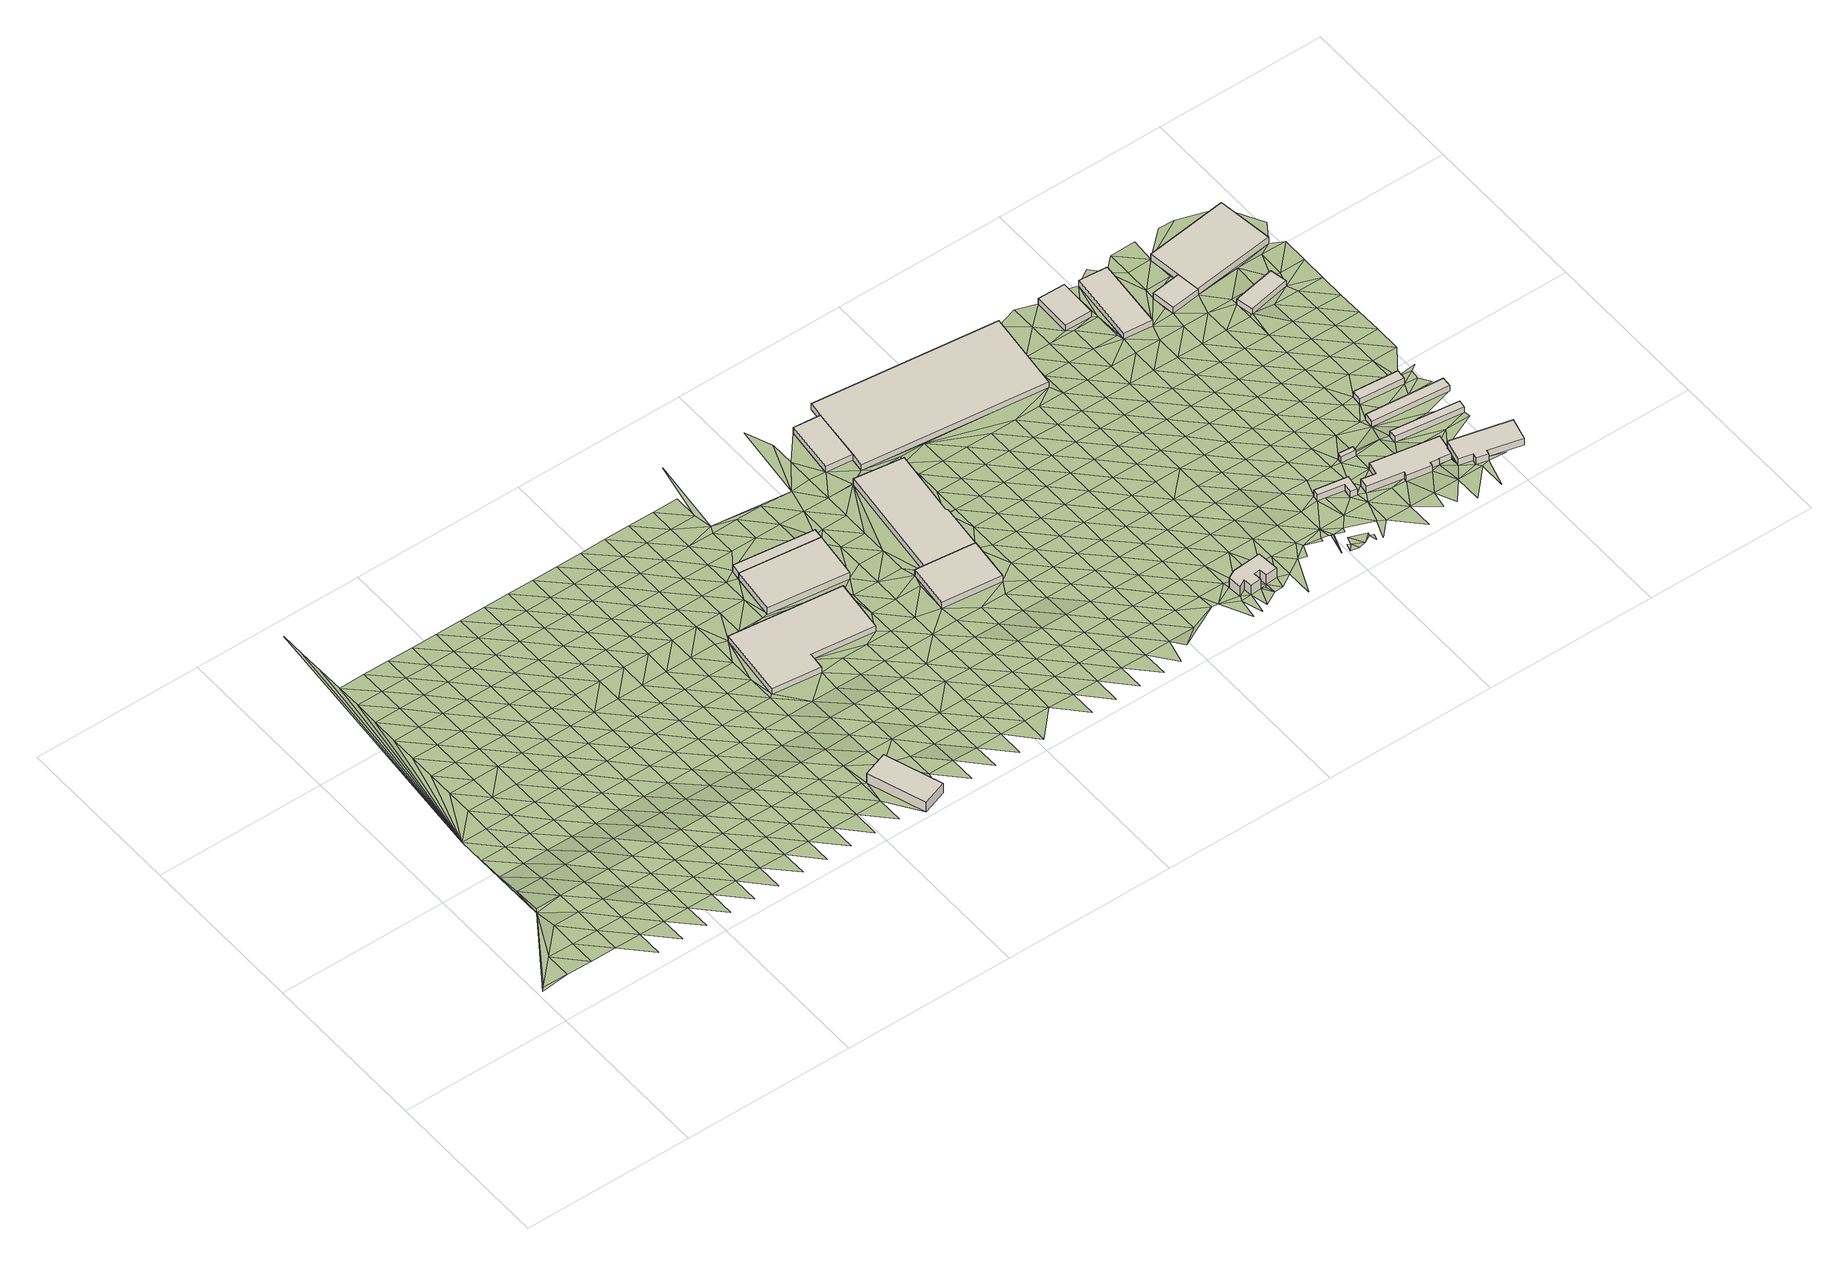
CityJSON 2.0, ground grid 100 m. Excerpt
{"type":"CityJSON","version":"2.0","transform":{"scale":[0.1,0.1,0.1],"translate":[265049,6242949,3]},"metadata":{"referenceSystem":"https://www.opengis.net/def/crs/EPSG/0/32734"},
"CityObjects":{
"building1":{"type":"Building","attributes":{"address":"Salt River Hall","building":"hall","building:levels":2,"amenity":"townhall","building_height":6.9,"roof_height":13.59,"ground_height":6.69,"plus_code":"4FRW3FC6+X79"},"geometry":[{"type":"Solid","lod":"1","boundaries":[[[[0,1,2,3]],[[1,4,5,2]],[[4,6,7,5]],[[6,0,3,7]],[[3,2,5,7]],[[6,4,1,0]]]]}]},
"building2":{"type":"Building","attributes":{"building":"yes","building:levels":1,"building_height":4.1,"roof_height":8.52,"ground_height":4.42,"plus_code":"4FRW3FF6+9C6"},"geometry":[{"type":"Solid","lod":"1","boundaries":[[[[8,9,10,11]],[[9,12,13,10]],[[12,14,15,13]],[[14,16,17,15]],[[16,18,19,17]],[[18,8,11,19]],[[11,10,13,15,17,19]],[[18,16,14,12,9,8]]]]}]},
"building3":{"type":"Building","attributes":{"building":"yes","building:levels":1,"building_height":4.1,"roof_height":8.5,"ground_height":4.4,"plus_code":"4FRW3FF6+FFX"},"geometry":[{"type":"Solid","lod":"1","boundaries":[[[[20,21,22,23]],[[21,24,25,22]],[[24,26,27,25]],[[26,20,23,27]],[[23,22,25,27]],[[26,24,21,20]]]]}]},
"building4":{"type":"Building","attributes":{"building":"yes","building:levels":1,"building_height":4.1,"roof_height":8.5,"ground_height":4.4,"plus_code":"4FRW3FF6+HG2"},"geometry":[{"type":"Solid","lod":"1","boundaries":[[[[21,20,23,22]],[[20,28,29,23]],[[28,30,31,29]],[[30,21,22,31]],[[22,23,29,31]],[[30,28,20,21]]]]}]},
"building5":{"type":"Building","attributes":{"building":"yes","building:levels":1,"building_height":4.1,"roof_height":8.64,"ground_height":4.54,"plus_code":"4FRW3FF6+8Q3"},"geometry":[{"type":"Solid","lod":"1","boundaries":[[[[32,33,34,35]],[[33,36,37,34]],[[36,38,39,37]],[[38,40,41,39]],[[40,32,35,41]],[[35,34,37,39,41]],[[40,38,36,33,32]]]]}]},
"building6":{"type":"Building","attributes":{"building":"yes","building:levels":1,"building_height":4.1,"roof_height":8.51,"ground_height":4.41,"plus_code":"4FRW3FF6+GR7"},"geometry":[{"type":"Solid","lod":"1","boundaries":[[[[42,43,44,45]],[[43,46,47,44]],[[46,48,49,47]],[[48,50,51,49]],[[50,52,53,51]],[[52,42,45,53]],[[45,44,47,49,51,53]],[[52,50,48,46,43,42]]]]}]},
"building7":{"type":"Building","attributes":{"building":"yes","building:levels":1,"building_height":4.1,"roof_height":8.09,"ground_height":3.99,"plus_code":"4FRW3FF6+PQ8"},"geometry":[{"type":"Solid","lod":"1","boundaries":[[[[54,55,56,57]],[[55,58,59,56]],[[58,60,61,59]],[[60,62,63,61]],[[62,54,57,63]],[[57,56,59,61,63]],[[62,60,58,55,54]]]]}]},
"building8":{"type":"Building","attributes":{"address":"70 Foundry Road Salt River Cape Town","building":"industrial","building:levels":2,"building_height":6.9,"roof_height":11.15,"ground_height":4.25,"plus_code":"4FRW3FC7+X7C"},"geometry":[{"type":"Solid","lod":"1","boundaries":[[[[64,65,66,67]],[[65,68,69,66]],[[68,70,71,69]],[[70,72,73,71]],[[72,74,75,73]],[[74,76,77,75]],[[76,78,79,77]],[[78,80,81,79]],[[80,82,83,81]],[[82,84,85,83]],[[84,64,67,85]],[[67,66,69,71,73,75,77,79,81,83,85]],[[84,82,80,78,76,74,72,70,68,65,64]]]]}]},
"building9":{"type":"Building","attributes":{"building":"yes","building:levels":1,"building_height":4.1,"roof_height":8.2,"ground_height":4.1,"plus_code":"4FRW3FF7+M3R"},"geometry":[{"type":"Solid","lod":"1","boundaries":[[[[86,87,88,89]],[[87,90,91,88]],[[90,92,93,91]],[[92,94,95,93]],[[94,96,97,95]],[[96,86,89,97]],[[89,88,91,93,95,97]],[[96,94,92,90,87,86]]]]}]},
"building10":{"type":"Building","attributes":{"building":"transportation","building:levels":1,"building_height":4.1,"roof_height":8.69,"ground_height":4.59,"plus_code":"4FRW3FF7+2HV"},"geometry":[{"type":"Solid","lod":"1","boundaries":[[[[98,99,100,101]],[[99,102,103,100]],[[102,104,105,103]],[[104,106,107,105]],[[106,108,109,107]],[[108,98,101,109]],[[101,100,103,105,107,109]],[[108,106,104,102,99,98]]]]}]},
"building11":{"type":"Building","attributes":{"building":"industrial","building:levels":1,"building_height":4.1,"roof_height":8.17,"ground_height":4.07,"plus_code":"4FRW3FF7+MCX"},"geometry":[{"type":"Solid","lod":"1","boundaries":[[[[110,111,112,113]],[[111,114,115,112]],[[114,116,117,115]],[[116,110,113,117]],[[113,112,115,117]],[[116,114,111,110]]]]}]},
"building12":{"type":"Building","attributes":{"building":"transportation","building:levels":1,"amenity":"shelter","building_height":4.1,"roof_height":8.71,"ground_height":4.61,"plus_code":"4FRW3FF7+4J5"},"geometry":[{"type":"Solid","lod":"1","boundaries":[[[[118,119,120,121]],[[119,122,123,120]],[[122,124,125,123]],[[124,118,121,125]],[[121,120,123,125]],[[124,122,119,118]]]]}]},
"building13":{"type":"Building","attributes":{"building":"train_station","building:levels":1,"building_height":4.1,"roof_height":9.08,"ground_height":4.98,"plus_code":"4FRW3FF7+2P7"},"geometry":[{"type":"Solid","lod":"1","boundaries":[[[[126,127,128,129]],[[127,130,131,128]],[[130,132,133,131]],[[132,134,135,133]],[[134,136,137,135]],[[136,138,139,137]],[[138,140,141,139]],[[140,142,143,141]],[[142,144,145,143]],[[144,146,147,145]],[[146,148,149,147]],[[148,150,151,149]],[[150,152,153,151]],[[152,126,129,153]],[[129,128,131,133,135,137,139,141,143,145,147,149,151,153]],[[152,150,148,146,144,142,140,138,136,134,132,130,127,126]]]]}]},
"building14":{"type":"Building","attributes":{"building":"industrial","building:levels":1,"building_height":4.1,"roof_height":8.09,"ground_height":3.99,"plus_code":"4FRW3FF7+MG4"},"geometry":[{"type":"Solid","lod":"1","boundaries":[[[[154,155,156,157]],[[155,158,159,156]],[[158,160,161,159]],[[160,154,157,161]],[[157,156,159,161]],[[160,158,155,154]]]]}]},
"building15":{"type":"Building","attributes":{"building":"industrial","building:levels":1,"building_height":4.1,"roof_height":8.02,"ground_height":3.92,"plus_code":"4FRW3FF7+JJ5"},"geometry":[{"type":"Solid","lod":"1","boundaries":[[[[162,163,164,165]],[[163,166,167,164]],[[166,168,169,167]],[[168,170,171,169]],[[170,162,165,171]],[[165,164,167,169,171]],[[170,168,166,163,162]]]]}]},
"building16":{"type":"Building","attributes":{"building":"transportation","building:levels":1,"amenity":"shelter","building_height":4.1,"roof_height":8.37,"ground_height":4.27,"plus_code":"4FRW3FF7+3RG"},"geometry":[{"type":"Solid","lod":"1","boundaries":[[[[172,173,174,175]],[[173,176,177,174]],[[176,178,179,177]],[[178,172,175,179]],[[175,174,177,179]],[[178,176,173,172]]]]}]},
"building17":{"type":"Building","attributes":{"building":"transportation","building:levels":1,"amenity":"shelter","building_height":4.1,"roof_height":7.97,"ground_height":3.87,"plus_code":"4FRW3FF7+5RV"},"geometry":[{"type":"Solid","lod":"1","boundaries":[[[[180,181,182,183]],[[181,184,185,182]],[[184,186,187,185]],[[186,180,183,187]],[[183,182,185,187]],[[186,184,181,180]]]]}]},
"building18":{"type":"Building","attributes":{"building":"transportation","building:levels":1,"amenity":"shelter","building_height":4.1,"roof_height":8.06,"ground_height":3.96,"plus_code":"4FRW3FF7+4RP"},"geometry":[{"type":"Solid","lod":"1","boundaries":[[[[188,189,190,191]],[[189,192,193,190]],[[192,194,195,193]],[[194,188,191,195]],[[191,190,193,195]],[[194,192,189,188]]]]}]},
"building19":{"type":"Building","attributes":{"address":"Salt River Station","building":"train_station","building:levels":1,"building_height":4.1,"roof_height":8.89,"ground_height":4.79,"plus_code":"4FRW3FC7+XVH"},"geometry":[{"type":"Solid","lod":"1","boundaries":[[[[196,197,198,199]],[[197,200,201,198]],[[200,202,203,201]],[[202,204,205,203]],[[204,206,207,205]],[[206,208,209,207]],[[208,210,211,209]],[[210,196,199,211]],[[199,198,201,203,205,207,209,211]],[[210,208,206,204,202,200,197,196]]]]}]},
"building20":{"type":"Building","attributes":{"building":"industrial","building:levels":1,"building_height":4.1,"roof_height":7.24,"ground_height":3.14,"plus_code":"4FRW3FF7+GQ5"},"geometry":[{"type":"Solid","lod":"1","boundaries":[[[[212,213,214,215]],[[213,216,217,214]],[[216,218,219,217]],[[218,212,215,219]],[[215,214,217,219]],[[218,216,213,212]]]]}]},
"building21":{"type":"Building","attributes":{"building":"industrial","building:levels":1,"building_height":4.1,"roof_height":8.02,"ground_height":3.92,"plus_code":"4FRW3FF7+MQ8"},"geometry":[{"type":"Solid","lod":"1","boundaries":[[[[220,221,165,164]],[[221,222,223,165]],[[222,224,225,223]],[[224,226,227,225]],[[226,220,164,227]],[[164,165,223,225,227]],[[226,224,222,221,220]]]]}]},
"terrain1":{"type":"TINRelief","geometry":[{"type":"CompositeSurface","lod":"1","boundaries":[[[228,229,230]],[[230,229,231]],[[232,228,230]],[[232,230,231]],[[233,231,229]],[[231,233,234]],[[231,234,235]],[[231,235,232]],[[234,233,236]],[[234,237,235]],[[237,234,236]],[[232,238,239]],[[240,232,235]],[[241,232,239]],[[240,235,237]],[[242,238,232]],[[242,239,238]],[[243,232,241]],[[240,242,232]],[[237,236,244]],[[245,232,243]],[[244,236,246]],[[241,239,247]],[[237,248,240]],[[242,247,239]],[[248,237,244]],[[249,243,241]],[[242,240,250]],[[247,249,241]],[[250,240,248]],[[251,245,243]],[[247,242,252]],[[249,251,243]],[[248,244,253]],[[252,242,250]],[[254,253,244]],[[247,255,249]],[[251,256,245]],[[250,248,257]],[[255,247,252]],[[256,258,245]],[[253,257,248]],[[251,249,259]],[[250,260,252]],[[258,261,245]],[[259,249,255]],[[257,260,250]],[[256,251,262]],[[261,263,245]],[[255,252,264]],[[262,251,259]],[[257,253,265]],[[263,266,245]],[[260,264,252]],[[256,267,258]],[[265,253,268]],[[259,255,269]],[[267,256,262]],[[266,270,245]],[[260,257,271]],[[264,269,255]],[[261,258,272]],[[270,273,245]],[[271,257,265]],[[259,274,262]],[[272,258,267]],[[260,275,264]],[[276,245,273]],[[269,274,259]],[[263,261,277]],[[275,260,271]],[[267,262,278]],[[279,245,276]],[[277,261,272]],[[269,264,280]],[[274,278,262]],[[263,281,266]],[[271,265,282]],[[245,279,283]],[[280,264,275]],[[272,267,284]],[[263,277,281]],[[282,265,285]],[[274,269,286]],[[287,245,283]],[[278,284,267]],[[270,266,288]],[[271,289,275]],[[286,269,280]],[[287,290,245]],[[281,288,266]],[[289,271,282]],[[274,291,278]],[[277,272,292]],[[284,293,272]],[[273,270,294]],[[280,275,295]],[[291,274,286]],[[281,277,292]],[[288,294,270]],[[272,293,292]],[[295,275,289]],[[284,278,296]],[[297,276,273]],[[286,280,298]],[[296,278,291]],[[281,299,288]],[[289,282,300]],[[298,280,295]],[[297,273,294]],[[293,284,301]],[[300,282,302]],[[299,281,292]],[[279,276,303]],[[286,304,291]],[[301,284,296]],[[294,288,305]],[[295,289,306]],[[276,297,303]],[[286,298,304]],[[293,307,292]],[[305,288,299]],[[306,289,300]],[[296,291,308]],[[307,293,301]],[[297,294,309]],[[295,310,298]],[[311,279,303]],[[304,308,291]],[[299,292,312]],[[309,294,305]],[[310,295,306]],[[301,296,313]],[[312,292,307]],[[297,314,303]],[[304,298,315]],[[308,313,296]],[[305,299,316]],[[317,306,300]],[[315,298,310]],[[314,297,309]],[[318,307,301]],[[316,299,312]],[[317,300,319]],[[311,303,320]],[[304,321,308]],[[318,301,313]],[[305,322,309]],[[323,310,306]],[[320,303,314]],[[315,321,304]],[[312,307,324]],[[322,305,316]],[[323,306,317]],[[313,308,325]],[[307,318,324]],[[315,310,326]],[[314,309,327]],[[328,311,320]],[[308,321,325]],[[316,312,329]],[[327,309,322]],[[326,310,323]],[[318,313,330]],[[329,312,324]],[[321,315,331]],[[320,314,332]],[[330,313,325]],[[322,316,333]],[[317,334,323]],[[331,315,326]],[[332,314,327]],[[318,335,324]],[[316,329,333]],[[336,334,317]],[[320,337,328]],[[338,325,321]],[[335,318,330]],[[322,339,327]],[[326,323,340]],[[337,320,332]],[[338,321,331]],[[324,341,329]],[[339,322,333]],[[334,340,323]],[[342,330,325]],[[341,324,335]],[[343,332,327]],[[331,326,344]],[[345,328,337]],[[342,325,338]],[[333,329,346]],[[327,339,343]],[[340,344,326]],[[335,330,347]],[[346,329,341]],[[348,337,332]],[[331,349,338]],[[347,330,342]],[[339,333,350]],[[340,334,351]],[[344,349,331]],[[343,348,332]],[[352,341,335]],[[350,333,346]],[[353,351,334]],[[345,337,354]],[[342,338,355]],[[352,335,347]],[[356,343,339]],[[357,344,340]],[[348,354,337]],[[349,355,338]],[[358,346,341]],[[356,339,350]],[[351,357,340]],[[347,342,359]],[[358,341,352]],[[360,348,343]],[[361,349,344]],[[354,362,345]],[[355,359,342]],[[350,346,363]],[[356,360,343]],[[357,361,344]],[[347,364,352]],[[363,346,358]],[[365,354,348]],[[355,349,366]],[[359,364,347]],[[367,356,350]],[[357,351,368]],[[361,366,349]],[[360,365,348]],[[358,352,369]],[[363,367,350]],[[368,351,370]],[[354,371,362]],[[372,359,355]],[[364,369,352]],[[373,360,356]],[[374,361,357]],[[365,371,354]],[[366,372,355]],[[363,358,375]],[[373,356,367]],[[374,357,368]],[[376,364,359]],[[369,375,358]],[[365,360,377]],[[366,361,378]],[[371,379,362]],[[372,376,359]],[[377,360,373]],[[374,378,361]],[[369,364,380]],[[367,363,381]],[[375,382,363]],[[383,371,365]],[[372,366,384]],[[376,380,364]],[[373,367,381]],[[385,374,368]],[[381,363,382]],[[378,384,366]],[[383,365,377]],[[386,375,369]],[[368,387,385]],[[388,379,371]],[[389,376,372]],[[380,386,369]],[[373,390,377]],[[378,374,391]],[[388,371,383]],[[384,389,372]],[[392,382,375]],[[390,373,381]],[[385,391,374]],[[393,380,376]],[[386,392,375]],[[383,377,394]],[[395,384,378]],[[396,379,388]],[[389,393,376]],[[394,377,390]],[[378,391,395]],[[386,380,397]],[[381,382,398]],[[392,399,382]],[[388,383,400]],[[389,384,401]],[[393,397,380]],[[390,381,398]],[[391,385,402]],[[398,382,399]],[[395,401,384]],[[400,383,394]],[[403,392,386]],[[385,404,402]],[[388,405,396]],[[406,393,389]],[[397,403,386]],[[394,390,407]],[[408,395,391]],[[405,388,400]],[[401,406,389]],[[409,399,392]],[[407,390,398]],[[408,391,402]],[[410,397,393]],[[403,409,392]],[[411,401,395]],[[394,412,400]],[[413,396,405]],[[406,410,393]],[[412,394,407]],[[395,408,411]],[[403,397,414]],[[398,399,415]],[[408,402,416]],[[409,417,399]],[[416,402,0]],[[406,401,418]],[[405,400,419]],[[410,414,397]],[[407,398,415]],[[411,408,416]],[[415,399,417]],[[411,418,401]],[[419,400,412]],[[420,409,403]],[[413,405,421]],[[422,410,406]],[[414,420,403]],[[412,407,423]],[[421,405,419]],[[418,422,406]],[[416,424,411]],[[425,417,409]],[[415,423,407]],[[426,414,410]],[[420,425,409]],[[412,427,419]],[[428,418,411]],[[429,413,421]],[[422,426,410]],[[423,427,412]],[[411,424,428]],[[420,414,430]],[[415,417,431]],[[425,432,417]],[[421,419,433]],[[434,422,418]],[[426,430,414]],[[423,415,431]],[[417,432,431]],[[428,434,418]],[[427,433,419]],[[435,425,420]],[[429,421,436]],[[422,437,426]],[[430,435,420]],[[424,438,439]],[[427,423,440]],[[433,436,421]],[[434,437,422]],[[441,432,425]],[[431,440,423]],[[424,442,428]],[[439,443,424]],[[444,430,426]],[[435,430,445]],[[435,441,425]],[[442,434,428]],[[427,446,433]],[[436,447,429]],[[437,444,426]],[[445,430,444]],[[443,442,424]],[[440,446,427]],[[431,432,448]],[[441,449,432]],[[450,437,434]],[[436,433,451]],[[452,435,445]],[[440,431,448]],[[439,453,443]],[[448,432,449]],[[442,450,434]],[[446,451,433]],[[435,452,441]],[[454,453,439]],[[447,436,455]],[[437,456,444]],[[440,457,446]],[[442,443,458]],[[441,452,449]],[[445,444,459]],[[451,455,436]],[[450,456,437]],[[457,440,448]],[[453,458,443]],[[448,449,452]],[[451,446,460]],[[450,442,461]],[[455,462,447]],[[456,463,444]],[[460,446,457]],[[458,461,442]],[[459,444,463]],[[455,451,464]],[[450,465,456]],[[448,452,466]],[[457,448,466]],[[458,453,467]],[[461,465,450]],[[464,451,460]],[[468,467,453]],[[466,452,469]],[[455,470,462]],[[471,463,456]],[[460,457,472]],[[461,458,473]],[[470,455,464]],[[465,471,456]],[[469,452,474]],[[472,457,466]],[[458,467,473]],[[475,459,463]],[[460,476,464]],[[477,465,461]],[[478,462,470]],[[471,475,463]],[[476,460,472]],[[477,461,473]],[[479,480,459]],[[466,469,481]],[[470,464,482]],[[483,471,465]],[[475,479,459]],[[472,466,481]],[[467,484,473]],[[469,474,481]],[[477,483,465]],[[482,464,476]],[[485,484,467]],[[478,470,486]],[[471,487,475]],[[476,472,488]],[[489,477,473]],[[470,482,486]],[[483,487,471]],[[481,488,472]],[[484,489,473]],[[481,474,490]],[[479,491,480]],[[479,475,492]],[[476,493,482]],[[474,452,18]],[[486,494,478]],[[487,492,475]],[[483,477,495]],[[488,493,476]],[[489,496,477]],[[481,490,497]],[[498,486,482]],[[488,481,497]],[[487,483,495]],[[492,491,479]],[[477,496,495]],[[489,484,499]],[[500,480,491]],[[482,493,498]],[[501,499,484]],[[493,488,502]],[[494,486,503]],[[488,497,502]],[[504,492,487]],[[490,474,18]],[[496,489,505]],[[498,503,486]],[[495,504,487]],[[489,499,505]],[[492,506,491]],[[493,502,507]],[[507,498,493]],[[496,508,495]],[[503,509,494]],[[504,506,492]],[[505,508,496]],[[499,501,510]],[[511,504,495]],[[491,512,500]],[[506,512,491]],[[513,503,498]],[[505,499,510]],[[508,511,495]],[[507,514,498]],[[509,503,515]],[[513,498,514]],[[507,502,516]],[[505,517,508]],[[506,504,518]],[[519,490,18]],[[511,520,504]],[[512,521,500]],[[515,503,513]],[[517,505,510]],[[512,506,518]],[[500,521,18]],[[504,520,518]],[[511,508,522]],[[514,507,516]],[[515,523,509]],[[522,508,517]],[[521,512,524]],[[516,502,525]],[[18,521,526]],[[513,514,527]],[[520,511,528]],[[524,512,518]],[[517,510,529]],[[528,511,522]],[[527,514,516]],[[526,521,530]],[[18,526,519]],[[513,531,515]],[[510,532,529]],[[520,533,518]],[[530,521,524]],[[28,525,502]],[[522,517,534]],[[533,520,528]],[[517,529,534]],[[526,535,519]],[[530,535,526]],[[536,513,527]],[[524,518,537]],[[538,527,516]],[[522,539,528]],[[540,518,533]],[[538,516,525]],[[534,539,522]],[[537,518,540]],[[530,524,541]],[[542,533,528]],[[535,543,519]],[[534,529,544]],[[539,542,528]],[[538,536,527]],[[524,537,541]],[[543,545,519]],[[20,519,545]],[[546,544,529]],[[525,28,538]],[[535,530,36]],[[547,540,533]],[[513,536,548]],[[549,539,534]],[[542,547,533]],[[36,530,541]],[[544,549,534]],[[550,537,540]],[[543,535,551]],[[28,20,552]],[[545,552,20]],[[538,28,553]],[[536,538,553]],[[542,539,554]],[[36,541,537]],[[36,555,535]],[[550,540,547]],[[545,543,551]],[[535,555,551]],[[549,554,539]],[[28,552,553]],[[556,547,542]],[[552,545,557]],[[549,544,558]],[[554,556,542]],[[555,36,33]],[[548,536,553]],[[545,551,557]],[[559,558,544]],[[555,33,551]],[[560,550,547]],[[561,537,550]],[[562,553,552]],[[554,549,563]],[[556,560,547]],[[562,552,557]],[[563,549,558]],[[556,554,564]],[[560,565,550]],[[566,548,553]],[[553,562,566]],[[564,554,563]],[[561,550,565]],[[33,52,551]],[[567,560,556]],[[52,557,551]],[[563,558,568]],[[564,567,556]],[[566,569,548]],[[568,558,570]],[[562,557,52]],[[571,565,560]],[[564,563,572]],[[569,573,548]],[[571,560,567]],[[562,52,566]],[[572,563,568]],[[574,548,573]],[[575,561,565]],[[574,576,548]],[[569,566,577]],[[564,578,567]],[[575,565,571]],[[572,578,564]],[[577,573,569]],[[566,579,577]],[[52,579,566]],[[571,567,580]],[[581,561,575]],[[572,568,582]],[[561,581,583]],[[580,567,578]],[[584,582,568]],[[575,571,585]],[[60,573,577]],[[572,586,578]],[[585,571,580]],[[577,579,587]],[[587,579,52]],[[588,583,581]],[[582,586,572]],[[575,589,581]],[[580,578,590]],[[591,583,588]],[[589,575,585]],[[577,587,592]],[[591,593,583]],[[52,594,587]],[[586,590,578]],[[588,581,595]],[[585,580,596]],[[595,581,589]],[[597,598,582]],[[586,582,598]],[[599,600,593]],[[580,590,596]],[[593,591,599]],[[591,588,601]],[[52,602,594]],[[585,603,589]],[[601,588,595]],[[599,604,600]],[[605,590,586]],[[585,596,603]],[[587,594,606]],[[599,591,607]],[[598,605,586]],[[600,604,608]],[[595,589,609]],[[591,601,607]],[[608,602,600]],[[610,596,590]],[[589,603,609]],[[611,598,597]],[[604,599,612]],[[605,610,590]],[[602,606,594]],[[601,595,613]],[[607,612,599]],[[603,596,614]],[[595,609,613]],[[608,604,615]],[[614,596,610]],[[611,605,598]],[[606,616,587]],[[601,617,607]],[[612,615,604]],[[618,609,603]],[[601,613,617]],[[619,602,608]],[[605,620,610]],[[614,618,603]],[[612,607,621]],[[608,615,619]],[[616,606,602]],[[611,620,605]],[[622,613,609]],[[607,617,621]],[[614,610,623]],[[622,609,618]],[[619,616,602]],[[615,612,624]],[[623,610,620]],[[617,613,625]],[[621,624,612]],[[626,620,611]],[[618,614,627]],[[625,613,622]],[[615,628,619]],[[623,627,614]],[[629,621,617]],[[624,628,615]],[[630,622,618]],[[629,617,625]],[[626,631,620]],[[632,626,633]],[[616,619,634]],[[623,620,631]],[[630,618,627]],[[624,621,635]],[[632,636,626]],[[619,628,634]],[[637,625,622]],[[636,68,626]],[[635,621,629]],[[631,626,68]],[[623,638,627]],[[637,622,630]],[[639,628,624]],[[640,641,632]],[[631,638,623]],[[632,641,636]],[[629,625,642]],[[639,624,635]],[[630,627,643]],[[642,625,637]],[[644,636,641]],[[616,645,587]],[[646,616,634]],[[65,631,68]],[[647,634,628]],[[643,627,638]],[[631,65,638]],[[648,635,629]],[[649,650,641]],[[639,647,628]],[[637,630,651]],[[648,629,642]],[[652,650,649]],[[651,630,643]],[[653,639,635]],[[646,634,647]],[[637,654,642]],[[655,638,65]],[[650,652,656]],[[653,635,648]],[[657,658,650]],[[650,656,657]],[[655,643,638]],[[652,657,656]],[[646,659,616]],[[651,654,637]],[[657,660,658]],[[647,639,661]],[[662,657,652]],[[655,65,663]],[[648,642,664]],[[64,663,65]],[[639,653,661]],[[665,651,643]],[[664,642,654]],[[662,84,657]],[[666,646,647]],[[665,643,655]],[[653,648,667]],[[647,661,666]],[[64,655,663]],[[654,651,668]],[[84,662,669]],[[667,648,664]],[[668,651,665]],[[653,670,661]],[[666,659,646]],[[671,64,84]],[[672,664,654]],[[670,653,667]],[[84,669,671]],[[673,655,64]],[[673,665,655]],[[659,645,616]],[[672,654,668]],[[661,674,666]],[[675,676,669]],[[667,664,677]],[[64,671,673]],[[674,661,670]],[[665,678,668]],[[669,676,671]],[[672,677,664]],[[659,666,679]],[[673,678,665]],[[680,670,667]],[[679,666,674]],[[672,668,681]],[[680,667,677]],[[673,671,682]],[[681,668,678]],[[676,682,671]],[[674,670,683]],[[679,684,659]],[[683,670,680]],[[677,672,685]],[[673,686,678]],[[687,676,688]],[[689,672,681]],[[690,679,674]],[[682,676,687]],[[686,673,682]],[[680,677,685]],[[672,689,685]],[[690,674,683]],[[684,645,659]],[[681,678,691]],[[692,684,679]],[[691,678,686]],[[683,680,693]],[[692,679,690]],[[689,681,694]],[[687,695,682]],[[693,680,685]],[[695,686,682]],[[696,687,697]],[[691,694,681]],[[683,698,690]],[[699,684,692]],[[695,687,696]],[[689,700,685]],[[684,699,645]],[[698,683,693]],[[701,691,686]],[[700,689,694]],[[702,703,704]],[[692,690,705]],[[695,701,686]],[[696,706,695]],[[693,685,707]],[[708,702,704]],[[709,710,711]],[[705,690,698]],[[709,711,712]],[[706,708,704]],[[706,704,695]],[[694,691,713]],[[707,685,700]],[[714,645,699]],[[699,692,715]],[[701,713,691]],[[716,709,712]],[[717,695,704]],[[698,693,718]],[[709,716,719]],[[715,692,705]],[[714,720,645]],[[721,700,694]],[[717,704,722]],[[718,693,707]],[[699,723,714]],[[104,701,695]],[[713,721,694]],[[695,717,724]],[[725,719,716]],[[698,726,705]],[[723,699,715]],[[96,645,720]],[[727,707,700]],[[718,726,698]],[[695,724,104]],[[102,713,701]],[[728,725,716]],[[720,714,729]],[[721,727,700]],[[730,728,731]],[[104,102,701]],[[715,705,732]],[[729,714,723]],[[718,707,733]],[[726,732,705]],[[717,734,724]],[[721,713,735]],[[727,733,707]],[[736,104,724]],[[713,102,735]],[[723,715,737]],[[720,729,738]],[[739,726,718]],[[740,96,720]],[[715,732,737]],[[727,721,741]],[[733,739,718]],[[720,738,740]],[[736,724,742]],[[743,744,734]],[[723,745,729]],[[746,104,736]],[[741,721,735]],[[747,724,734]],[[748,732,726]],[[723,737,745]],[[724,747,742]],[[749,733,727]],[[739,748,726]],[[102,750,735]],[[736,742,746]],[[734,744,747]],[[729,751,738]],[[749,727,741]],[[740,752,96]],[[753,737,732]],[[745,751,729]],[[754,739,733]],[[742,747,755]],[[748,753,732]],[[740,738,756]],[[741,735,757]],[[754,733,749]],[[755,747,126]],[[758,747,744]],[[759,738,751]],[[750,757,735]],[[759,756,738]],[[745,737,760]],[[748,739,761]],[[753,762,737]],[[763,758,744]],[[152,755,126]],[[152,750,755]],[[752,740,764]],[[749,741,765]],[[761,739,754]],[[756,764,740]],[[126,747,766]],[[737,762,760]],[[765,741,757]],[[745,155,751]],[[767,753,748]],[[747,758,766]],[[749,768,754]],[[124,757,750]],[[767,748,761]],[[152,769,750]],[[770,759,751]],[[745,760,155]],[[765,768,749]],[[753,771,762]],[[759,116,756]],[[122,765,757]],[[769,124,750]],[[757,124,122]],[[769,152,772]],[[761,754,773]],[[751,155,770]],[[771,753,767]],[[126,766,774]],[[773,754,768]],[[775,766,758]],[[770,776,759]],[[759,776,116]],[[762,777,760]],[[767,761,778]],[[769,779,124]],[[780,758,781]],[[771,782,762]],[[122,783,765]],[[775,758,780]],[[768,765,783]],[[778,761,773]],[[766,775,774]],[[776,770,155]],[[777,155,760]],[[762,782,777]],[[784,783,122]],[[785,771,767]],[[779,786,784]],[[787,773,768]],[[788,116,776]],[[785,767,778]],[[769,789,779]],[[155,154,776]],[[783,787,768]],[[110,116,788]],[[790,782,771]],[[155,777,158]],[[791,775,780]],[[786,779,792]],[[793,778,773]],[[784,786,792]],[[785,790,771]],[[154,788,776]],[[773,787,793]],[[780,794,795]],[[110,788,154]],[[789,792,779]],[[784,189,783]],[[777,782,796]],[[785,778,797]],[[790,798,782]],[[780,795,791]],[[783,799,787]],[[778,793,797]],[[189,784,792]],[[800,789,769]],[[158,777,796]],[[782,798,796]],[[801,790,785]],[[789,802,792]],[[783,189,799]],[[791,803,804]],[[805,793,787]],[[791,795,803]],[[785,797,801]],[[805,787,799]],[[792,802,806]],[[802,789,807]],[[808,798,790]],[[189,792,806]],[[168,158,796]],[[197,803,795]],[[809,797,793]],[[810,811,795]],[[790,801,808]],[[168,812,158]],[[188,799,189]],[[803,813,814]],[[815,154,160]],[[166,158,812]],[[805,809,793]],[[807,789,800]],[[197,813,803]],[[816,158,166]],[[158,816,160]],[[806,817,189]],[[202,197,795]],[[188,184,799]],[[799,184,805]],[[796,798,818]],[[801,797,819]],[[798,808,820]],[[813,197,821]],[[812,168,166]],[[811,202,795]],[[809,819,797]],[[813,821,822]],[[796,818,168]],[[823,821,197]],[[798,820,818]],[[809,805,181]],[[824,802,807]],[[805,184,181]],[[200,197,202]],[[188,825,184]],[[826,808,801]],[[823,800,821]],[[160,816,827]],[[819,826,801]],[[204,811,828]],[[189,817,829]],[[824,807,800]],[[204,202,811]],[[830,820,808]],[[160,827,831]],[[166,832,816]],[[833,809,181]],[[824,800,823]],[[170,168,818]],[[833,819,809]],[[826,830,808]],[[806,178,817]],[[816,834,827]],[[835,802,824]],[[836,818,820]],[[166,837,832]],[[838,826,819]],[[825,186,184]],[[830,839,820]],[[204,840,206]],[[827,834,831]],[[825,188,194]],[[834,816,832]],[[838,819,833]],[[824,823,841]],[[820,839,836]],[[181,842,833]],[[843,189,829]],[[170,818,844]],[[826,845,830]],[[178,829,817]],[[836,844,818]],[[846,839,830]],[[826,838,845]],[[847,186,825]],[[832,837,834]],[[848,831,834]],[[842,181,180]],[[846,836,839]],[[849,846,830]],[[838,833,850]],[[194,847,825]],[[830,845,849]],[[841,835,824]],[[842,850,833]],[[851,162,170]],[[845,838,852]],[[170,844,851]],[[186,847,853]],[[854,844,836]],[[846,849,855]],[[838,850,852]],[[850,842,180]],[[847,856,853]],[[180,186,857]],[[849,845,858]],[[857,186,853]],[[852,858,845]],[[855,218,846]],[[851,844,854]],[[850,180,859]],[[855,849,860]],[[857,861,180]],[[836,212,854]],[[850,859,852]],[[862,863,834]],[[858,860,849]],[[851,222,162]],[[858,852,864]],[[855,860,865]],[[854,212,851]],[[855,865,218]],[[852,859,864]],[[860,858,866]],[[834,867,862]],[[866,858,864]],[[868,851,212]],[[212,218,869]],[[870,865,860]],[[866,870,860]],[[212,869,868]],[[865,871,218]],[[868,222,851]],[[872,869,218]],[[870,871,865]],[[872,218,871]],[[868,869,873]],[[873,869,872]],[[222,868,873]],[[874,867,222]]]}]}
},
"vertices":[
[2255,7,35],[2400,57,35],[2400,57,106],[2255,7,106],[2284,393,35],[2284,393,106],[2139,343,35],[2139,343,106],
[2188,1532,14],[2140,1118,14],[2140,1118,55],[2188,1532,55],[2426,1085,14],[2426,1085,55],[2437,1185,14],[2437,1185,55],[2808,1142,14],[2808,1142,55],[2844,1456,14],[2844,1456,55],
[2958,1782,8],[2487,1838,8],[2487,1838,55],[2958,1782,55],[2454,1563,8],[2454,1563,55],[2925,1506,8],[2925,1506,55],
[2964,1841,8],[2964,1841,55],[2494,1899,8],[2494,1899,55],
[3541,1287,12],[3244,1320,12],[3244,1320,56],[3541,1287,56],[3192,1325,12],[3192,1325,56],[3163,1067,12],[3163,1067,56],[3513,1029,12],[3513,1029,56],
[3244,1320,11],[3541,1287,11],[3541,1287,55],[3244,1320,55],[3569,1550,11],[3569,1550,55],[3561,1560,11],[3561,1560,55],[3610,1959,11],[3610,1959,55],[3322,1999,11],[3322,1999,55],
[3423,2133,9],[3456,2440,9],[3456,2440,51],[3423,2133,51],[3325,2454,9],[3325,2454,51],[3300,2457,9],[3300,2457,51],[3267,2149,9],[3267,2149,51],
[4596,355,12],[4427,341,12],[4427,341,82],[4596,355,82],[4379,315,12],[4379,315,82],[4387,235,12],[4387,235,82],[4431,259,12],[4431,259,82],[4435,209,12],[4435,209,82],[4499,214,12],[4499,214,82],[4495,262,12],[4495,262,82],[4533,266,12],[4533,266,82],[4537,220,12],[4537,220,82],[4607,226,12],[4607,226,82],
[3466,2529,11],[3456,2440,11],[3456,2440,52],[3466,2529,52],[3423,2133,11],[3423,2133,52],[3413,2051,11],[3413,2051,52],[4490,1930,11],[4490,1930,52],[4545,2409,11],[4545,2409,52],
[5262,425,14],[5278,519,14],[5278,519,57],[5262,425,57],[5085,551,14],[5085,551,57],[5079,514,14],[5079,514,57],[5232,487,14],[5232,487,57],[5222,432,14],[5222,432,57],
[4951,2407,10],[4790,2410,10],[4790,2410,52],[4951,2407,52],[4786,2185,10],[4786,2185,52],[4947,2182,10],[4947,2182,52],
[5415,638,13],[5417,666,13],[5417,666,57],[5415,638,57],[5334,673,13],[5334,673,57],[5331,645,13],[5331,645,57],
[5303,408,16],[5512,371,16],[5512,371,61],[5303,408,61],[5508,348,16],[5508,348,61],[5650,323,16],[5650,323,61],[5654,345,16],[5654,345,61],[5704,336,16],[5704,336,61],[5705,342,16],[5705,342,61],[5774,330,16],[5774,330,61],[5781,371,16],[5781,371,61],[5785,371,16],[5785,371,61],[5801,458,16],[5801,458,61],[5412,526,16],[5412,526,61],[5398,449,16],[5398,449,61],[5313,464,16],[5313,464,61],
[5024,2386,10],[4985,1965,10],[4985,1965,51],[5024,2386,51],[5152,1949,10],[5152,1949,51],[5191,2371,10],[5191,2371,51],
[5459,1982,9],[5441,2118,9],[5441,2118,50],[5459,1982,50],[5267,2095,9],[5267,2095,50],[5285,1955,9],[5285,1955,50],[5459,1978,9],[5459,1978,50],
[5630,641,12],[5624,595,12],[5624,595,54],[5630,641,54],[6021,545,12],[6021,545,54],[6027,591,12],[6027,591,54],
[5910,942,9],[5650,965,9],[5650,965,50],[5910,942,50],[5645,905,9],[5645,905,50],[5905,882,9],[5905,882,50],
[5604,805,10],[5599,747,10],[5599,747,51],[5604,805,51],[6053,707,10],[6053,707,51],[6058,764,10],[6058,764,51],
[5811,409,12],[5780,280,12],[5780,280,59],[5811,409,59],[5859,261,12],[5859,261,59],[5852,233,12],[5852,233,59],[5921,216,12],[5921,216,59],[5927,240,12],[5927,240,59],[6125,192,12],[6125,192,59],[6158,325,12],[6158,325,59],
[5825,1865,1],[5575,1816,1],[5575,1816,42],[5825,1865,42],[5595,1718,1],[5595,1718,42],[5845,1767,1],[5845,1767,42],
[5441,2118,5],[5459,1982,5],[5949,2046,5],[5949,2046,50],[5906,2374,5],[5906,2374,50],[5416,2310,5],[5416,2310,50],
[1,186,55],[167,205,53],[17,205,55],[167,355,53],[301,630,47],[317,205,49],[317,355,49],[317,505,53],[467,205,49],[467,355,49],[317,655,47],[317,810,39],[467,505,53],[317,955,23],[467,655,47],[317,1100,17],[618,205,48],[317,1255,17],[618,50,51],[467,810,39],[618,355,48],[467,955,23],[618,505,51],[467,1100,17],[618,655,46],[768,205,46],[768,50,49],[618,810,39],[467,1255,17],[768,355,46],[467,1405,18],[618,955,22],[768,505,43],[467,1555,15],[618,1100,17],[467,1705,15],[768,655,42],[918,205,44],[467,1855,14],[618,1255,17],[918,50,49],[768,810,36],[467,2005,14],[918,355,44],[618,1405,16],[467,2160,16],[768,955,20],[918,505,40],[467,2305,17],[618,1555,15],[768,1100,16],[467,2450,15],[918,655,38],[618,1705,15],[1068,205,43],[467,2605,9],[768,1255,16],[1068,50,48],[918,810,32],[467,2755,3],[618,1855,15],[1068,355,43],[467,2905,2],[918,955,18],[768,1555,15],[768,1405,15],[618,2005,16],[1068,505,37],[918,1100,16],[618,2160,18],[1068,655,37],[768,1705,15],[1218,205,43],[918,1255,16],[1218,50,46],[618,2305,18],[1068,810,28],[768,1855,16],[1218,355,43],[918,1405,16],[1068,955,17],[768,2005,16],[1218,505,37],[618,2450,16],[918,1555,15],[1068,1100,16],[768,2160,16],[1218,655,35],[918,1705,15],[1368,205,42],[1068,1255,17],[1368,50,44],[768,2305,16],[1218,810,25],[918,1855,15],[1368,355,42],[1068,1405,16],[1218,955,16],[1368,505,36],[918,2005,15],[768,2450,16],[1068,1555,14],[1218,1100,16],[1368,655,34],[918,2160,14],[1068,1705,14],[1519,205,40],[1218,1255,17],[1519,50,45],[918,2305,14],[1368,810,23],[1068,1855,14],[1519,355,40],[1218,1405,16],[1368,955,16],[1068,2005,14],[1519,505,36],[918,2450,14],[1218,1555,14],[1368,1100,16],[1068,2160,14],[1519,655,32],[1218,1705,14],[1669,205,37],[1368,1255,16],[1669,50,38],[1068,2305,14],[1519,810,22],[1218,1855,14],[1669,355,37],[1368,1405,14],[1519,955,16],[1218,2005,14],[1669,505,34],[1068,2450,14],[1368,1555,14],[1519,1100,16],[1218,2160,14],[1669,655,29],[1368,1705,14],[1819,205,37],[1519,1255,16],[1819,50,38],[1218,2305,14],[1669,810,18],[1368,1855,13],[1819,355,37],[1519,1405,15],[1669,955,16],[1368,2005,13],[1819,505,34],[1218,2450,14],[1669,1100,16],[1519,1705,15],[1519,1555,15],[1368,2160,13],[1819,655,29],[1969,205,34],[1669,1255,17],[1969,50,34],[1368,2305,13],[1819,810,18],[1519,1855,13],[1969,355,34],[1669,1405,17],[1819,955,16],[1519,2005,13],[1969,505,33],[1368,2450,13],[1819,1100,16],[1669,1705,16],[1669,1555,16],[1519,2160,13],[1969,655,28],[2119,205,36],[1819,1255,17],[2119,50,36],[1519,2305,13],[1969,810,18],[1669,1855,14],[2119,355,36],[1819,1405,17],[1969,955,16],[2119,505,32],[1669,2005,13],[1519,2450,13],[1969,1100,17],[1819,1705,16],[2139,343,36],[1819,1555,16],[2119,655,26],[1669,2160,14],[1969,1255,17],[1669,2305,13],[2119,810,17],[1819,1855,14],[2284,393,36],[1969,1405,17],[2119,955,16],[1819,2005,13],[2269,505,36],[1669,2450,12],[2119,1100,17],[1969,1705,16],[1969,1555,16],[1819,2160,14],[2269,655,31],[2119,1255,16],[1819,2305,13],[2269,810,25],[2400,57,38],[2420,205,36],[1969,1855,14],[2119,1405,16],[2420,505,33],[2420,355,33],[2269,955,17],[2140,1118,17],[1969,2005,14],[1819,2450,12],[2119,1705,16],[2119,1555,16],[2420,655,28],[1969,2160,15],[2188,1532,16],[2570,205,34],[2570,50,38],[1969,2305,14],[2420,810,24],[2119,1855,13],[2570,355,27],[2426,1085,15],[2119,2005,14],[2570,505,27],[1969,2450,13],[2420,955,17],[2119,2160,16],[2570,655,26],[2269,1705,15],[2720,205,29],[2720,50,32],[2269,1555,14],[2119,2305,15],[2570,810,23],[2269,1855,15],[2720,355,26],[2420,1555,14],[2570,955,16],[2269,2005,13],[2720,505,26],[2119,2450,14],[2570,1100,15],[2437,1185,16],[2420,1705,15],[2269,2160,15],[2720,655,26],[2870,205,29],[2870,50,30],[2269,2305,16],[2720,810,22],[2420,1855,15],[2870,355,26],[2454,1563,15],[2720,1100,15],[2720,955,16],[2420,2005,13],[2269,2450,15],[2870,655,26],[2870,505,26],[2487,1838,15],[2420,2160,14],[3020,205,27],[2808,1142,15],[3020,50,26],[2494,1899,15],[2420,2305,16],[2870,810,20],[3020,355,27],[2870,955,15],[2570,2005,13],[3020,505,27],[2420,2450,15],[3171,205,27],[3020,655,25],[2870,1100,15],[2589,2202,13],[2570,2160,13],[2570,2305,13],[2720,2005,13],[3171,355,27],[3020,955,15],[2925,1506,13],[3020,810,19],[2870,1255,13],[3171,505,27],[2570,2450,13],[3020,1100,15],[2870,1855,14],[2870,1405,14],[2720,2160,13],[3171,655,25],[3321,205,24],[3020,1255,12],[2641,2658,14],[3321,50,24],[3171,810,19],[3321,355,25],[3020,1405,11],[2870,2160,13],[3163,1067,15],[2870,2005,13],[3321,505,25],[3171,955,15],[3171,1255,12],[3321,655,26],[3020,1555,10],[3471,205,22],[3020,1705,8],[3471,50,22],[3321,810,18],[3056,2149,8],[3471,355,23],[3321,955,14],[3171,1555,10],[3020,1855,8],[3020,2005,8],[3471,505,23],[3171,1405,11],[3471,655,24],[3171,1705,8],[3621,205,19],[3621,50,21],[3471,810,17],[3513,1029,14],[3171,1855,8],[3621,355,20],[3621,505,20],[3471,955,14],[3171,2005,8],[3621,655,22],[3771,205,16],[3171,2160,8],[3771,50,22],[3621,810,14],[3771,355,18],[3171,2305,9],[3171,2450,9],[3621,955,14],[3108,2605,9],[3267,2149,10],[3771,505,18],[3321,2005,11],[3771,655,19],[3621,1100,15],[3922,205,15],[3541,1287,15],[3882,57,21],[3771,810,13],[3922,355,15],[3413,2051,12],[3621,1255,15],[3771,955,14],[3922,505,15],[3621,1405,16],[3423,2133,12],[3569,1550,16],[3471,2005,12],[3771,1100,14],[3922,655,16],[3972,129,21],[4072,205,14],[3621,1555,16],[3561,1560,16],[3771,1255,15],[3610,1959,13],[3922,810,12],[3621,1705,15],[4072,355,13],[3621,2005,13],[3771,1405,16],[3621,1855,15],[3922,955,13],[4072,505,13],[4230,263,15],[3771,1555,16],[3922,1100,14],[4072,655,14],[3771,1705,14],[3771,2005,12],[3922,1255,14],[4072,810,13],[3771,1855,14],[4222,355,12],[3922,1405,15],[4072,955,12],[4222,505,12],[3922,1555,16],[4072,1100,13],[4268,259,15],[4222,655,13],[3922,1705,15],[4072,1255,14],[4222,810,13],[4372,355,12],[4372,205,14],[4356,84,15],[3922,1855,15],[4072,1405,14],[4387,235,14],[4222,955,12],[4372,505,12],[4072,1555,15],[4412,85,15],[4435,209,14],[4222,1100,13],[4372,655,15],[4431,259,14],[4490,1930,14],[4072,1855,16],[4072,1705,16],[4222,1255,14],[4458,108,15],[4499,214,14],[4372,810,13],[4539,152,14],[4222,1405,14],[4372,955,11],[4522,505,12],[4522,205,14],[4537,220,14],[4495,262,14],[4222,1855,15],[4533,266,14],[4222,1555,15],[4592,156,14],[4522,355,12],[4372,1100,13],[4522,655,15],[4222,1705,15],[4372,1255,14],[4522,810,13],[4672,205,12],[4372,1405,14],[4672,355,11],[4522,955,11],[4672,505,11],[4372,1555,15],[4672,50,14],[4767,262,13],[4522,1100,13],[4672,655,19],[4372,1705,14],[4522,1255,14],[4672,810,13],[4823,355,11],[4522,1405,14],[4372,1855,14],[4672,1100,13],[4823,505,11],[4842,319,11],[4813,245,13],[4672,955,10],[4522,1555,15],[4823,655,18],[4522,1705,14],[4672,1255,14],[4823,810,11],[4973,355,12],[4941,302,12],[4937,284,12],[4672,1405,12],[4522,1855,14],[4823,955,9],[4973,505,12],[4973,205,13],[4962,162,13],[5009,285,12],[4672,1555,13],[4984,294,12],[4823,1100,12],[4993,286,12],[5034,183,13],[5019,189,13],[5003,146,13],[5055,137,12],[4973,655,15],[4522,2005,11],[4672,1705,12],[5099,149,12],[5071,289,14],[4823,1255,14],[5051,228,12],[4522,2160,12],[4973,810,10],[5062,265,12],[4672,1855,12],[5123,355,14],[5150,190,12],[4823,1405,12],[4973,955,8],[5143,173,12],[4672,2005,11],[5168,163,12],[5154,128,13],[4823,1555,12],[4973,1100,11],[5233,228,12],[5123,655,13],[5123,505,14],[4823,1705,11],[4672,2160,11],[4973,1255,12],[4672,2305,11],[5123,810,9],[5222,432,16],[5191,120,13],[5273,205,12],[4823,1855,11],[5232,487,16],[5273,355,16],[4973,1405,12],[5123,955,9],[5278,519,16],[4823,2005,10],[4672,2450,11],[4973,1555,10],[5123,1100,10],[5262,425,16],[4786,2185,11],[5273,655,13],[5423,205,13],[4823,2160,11],[4973,1855,10],[5123,1255,10],[4973,1705,10],[5423,50,14],[4790,2410,11],[5273,810,9],[5423,355,18],[5123,1405,10],[5273,955,9],[5412,526,18],[4973,2005,10],[5123,1555,8],[5398,449,18],[5273,1100,8],[5512,371,20],[5508,348,20],[4973,2160,10],[5123,1855,8],[5273,1255,9],[5415,638,16],[5573,205,13],[5555,106,12],[5123,1705,8],[5423,810,10],[5417,666,16],[5273,1405,8],[5423,655,16],[5423,955,9],[4973,2305,10],[5573,505,20],[5273,1555,6],[5650,323,19],[5573,655,16],[5423,1100,9],[5629,89,12],[5724,205,12],[5273,1855,7],[5423,1255,8],[5273,1705,7],[5573,810,10],[5801,458,19],[5423,1405,7],[5624,595,15],[5704,336,19],[5654,345,19],[5573,955,9],[5630,641,15],[5724,505,19],[5423,1555,6],[5573,1100,8],[5724,50,9],[5874,205,12],[5273,2005,9],[5774,330,19],[5705,342,19],[5123,2450,10],[5273,2160,9],[5724,655,13],[5423,1855,7],[5573,1255,8],[5423,1705,7],[5785,371,19],[5781,371,19],[5811,409,19],[5874,505,19],[5724,810,10],[5573,1405,6],[5273,2305,11],[5874,50,9],[5874,655,13],[5573,1555,6],[5273,2450,11],[5423,2160,10],[5724,1100,8],[5416,2310,11],[6021,545,18],[5575,1816,6],[5441,2118,10],[5724,1255,8],[5573,1705,6],[6024,205,14],[6024,505,18],[5874,955,9],[6053,707,12],[5573,1855,6],[5724,1405,5],[5595,1718,6],[5874,810,10],[5423,2450,12],[5724,1555,4],[5874,1100,8],[5724,2005,7],[5874,1255,8],[5981,873,10],[5724,1855,1],[5724,1705,1],[6024,810,10],[5986,929,8],[5874,1405,5],[6024,1100,10],[5874,1555,4],[6024,955,8],[5667,2447,11],[5573,2450,12],[6024,1255,10],[5874,1705,1],[6024,1405,6],[5906,2374,10],[5874,2005,7],[5874,1855,1],[6024,1555,2],[6024,1705,1],[6024,1855,1],[6024,2005,5],[6024,2160,9]
]}
